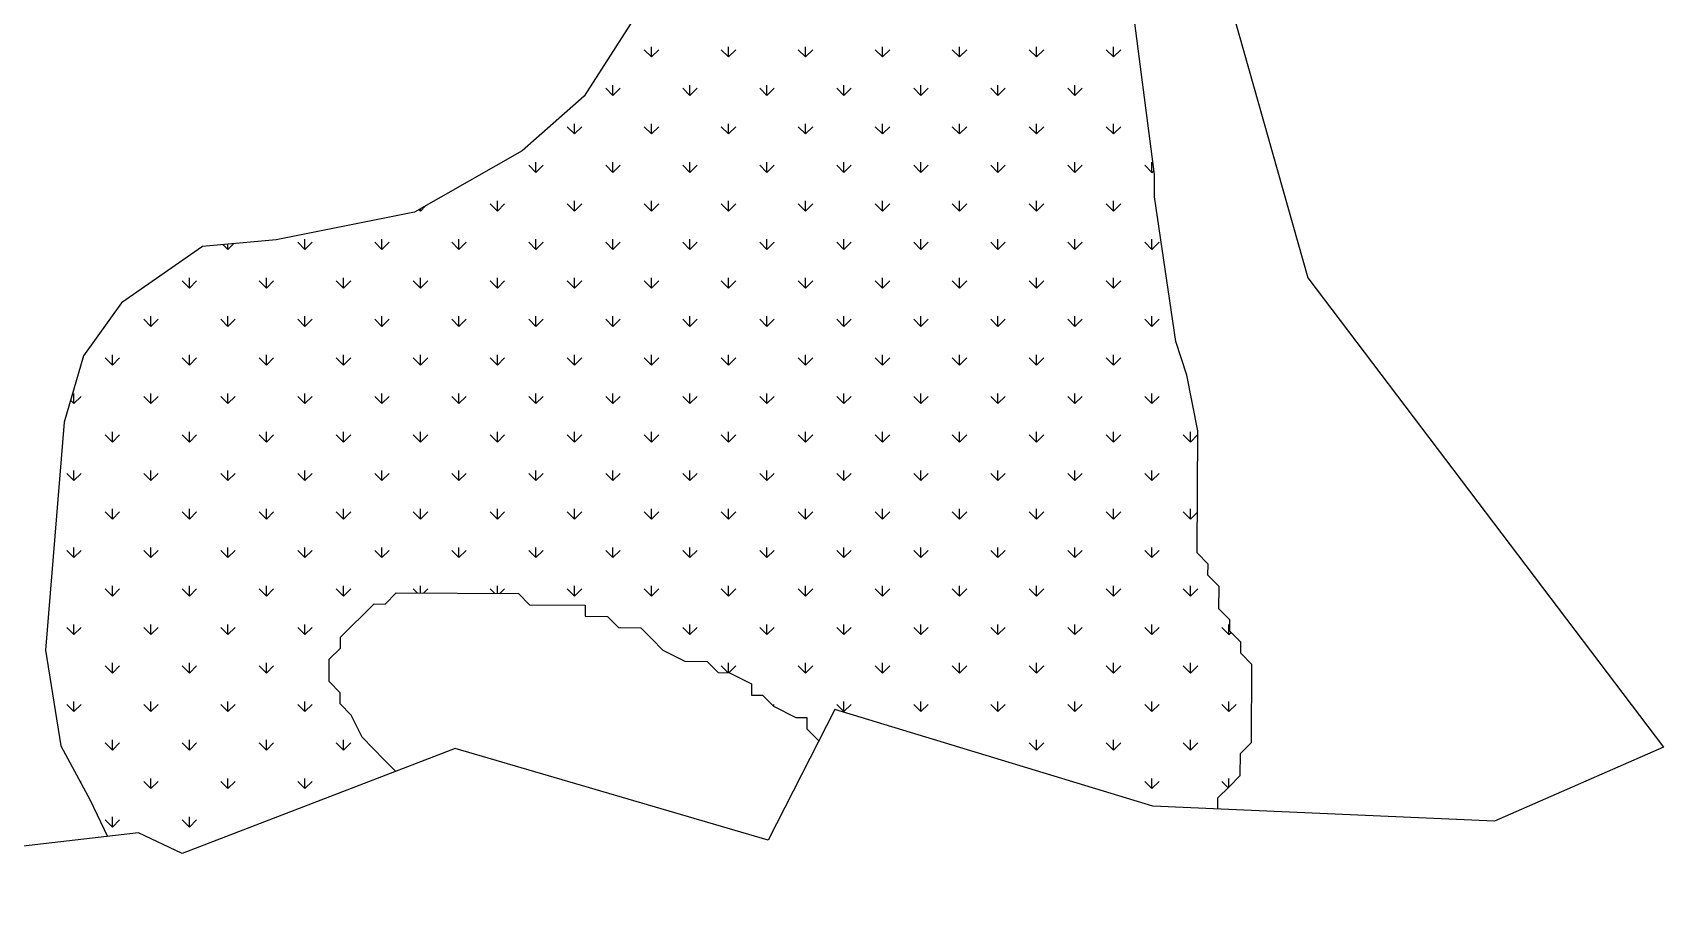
# Model space of a CAD drawing. Header units: metres. Extents: x 321121 to 325188, y 1822391 to 1826704.
# Drawn here: x 324589 to 325188, y 1822613 to 1822930 of the extents above; entities that cross this region are included whole.
import ezdxf

# ---------------------------------------------------------------- set-up
doc = ezdxf.new("R2010")
doc.units = ezdxf.units.M
doc.layers.add('MANGROOVES', color=112, linetype='Continuous')

msp = doc.modelspace()

# ---------------------------------------------------------------- linework, layer by layer
at = {"color": 3}
for p, q in [((324986.8, 1823090.4), (325057.61, 1822840.2)), ((325057.61, 1822840.2), (325188.25, 1822667.77)), ((324883.93, 1822681.67), (324859.46, 1822633.65)), ((325000.76, 1822646.15), (324883.93, 1822681.67)), ((324744.48, 1822667.26), (324644.16, 1822628.71)), ((324859.46, 1822633.65), (324744.48, 1822667.26)), ((325188.25, 1822667.77), (325126.25, 1822640.59)), ((325126.25, 1822640.59), (325000.76, 1822646.15)), ((324628.2, 1822636.35), (324421.91, 1822612.64)), ((324644.16, 1822628.71), (324628.2, 1822636.35))]:
    msp.add_line(p, q, dxfattribs=at)
at = {"layer": 'MANGROOVES'}
for p, q in [((325001.4, 1822878.07), (324989.65, 1822967.99)), ((324820.23, 1822951.24), (324791.9, 1822906.9)), ((324791.9, 1822906.9), (324769.11, 1822886.79)), ((324769.11, 1822886.79), (324729.57, 1822864.26)), ((325001.35, 1822869.9), (325001.4, 1822878.07)), ((325009.22, 1822816.76), (325001.35, 1822869.9)), ((324729.57, 1822864.26), (324678.77, 1822854.11)), ((324678.77, 1822854.11), (324651.71, 1822851.63)), ((324651.71, 1822851.63), (324621.97, 1822830.93)), ((324621.97, 1822830.93), (324607.95, 1822811.52)), ((325013.23, 1822804.48), (325009.22, 1822816.76)), ((324607.95, 1822811.52), (324600.86, 1822787.18)), ((325017.2, 1822784.04), (325013.23, 1822804.48)), ((324600.86, 1822787.18), (324593.94, 1822703.37)), ((325016.95, 1822739.12), (325017.2, 1822784.04)), ((325021.01, 1822735.01), (325016.95, 1822739.12)), ((325020.98, 1822730.93), (325021.01, 1822735.01)), ((325025.04, 1822726.82), (325020.98, 1822730.93)), ((324718.74, 1822720.38), (324722.85, 1822724.44)), ((324718.74, 1822720.38), (324722.85, 1822724.44)), ((324722.85, 1822724.44), (324767.77, 1822724.19)), ((324722.85, 1822724.44), (324767.77, 1822724.19)), ((324767.77, 1822724.19), (324771.83, 1822720.08)), ((324767.77, 1822724.19), (324771.83, 1822720.08)), ((325025, 1822718.65), (325025.04, 1822726.82)), ((324706.45, 1822712.28), (324710.55, 1822716.34)), ((324706.45, 1822712.28), (324710.55, 1822716.34)), ((324710.55, 1822716.34), (324714.66, 1822720.4)), ((324710.55, 1822716.34), (324714.66, 1822720.4)), ((324714.66, 1822720.4), (324718.74, 1822720.38)), ((324714.66, 1822720.4), (324718.74, 1822720.38)), ((324771.83, 1822720.08), (324792.24, 1822719.96)), ((324771.83, 1822720.08), (324792.24, 1822719.96)), ((324792.24, 1822719.96), (324792.22, 1822715.88)), ((324792.24, 1822719.96), (324792.22, 1822715.88)), ((325029.06, 1822714.54), (325025, 1822718.65)), ((324702.34, 1822708.22), (324706.45, 1822712.28)), ((324702.34, 1822708.22), (324706.45, 1822712.28)), ((324792.22, 1822715.88), (324800.39, 1822715.83)), ((324792.22, 1822715.88), (324800.39, 1822715.83)), ((324800.39, 1822715.83), (324804.45, 1822711.73)), ((324800.39, 1822715.83), (324804.45, 1822711.73)), ((324804.45, 1822711.73), (324812.61, 1822711.68)), ((324804.45, 1822711.73), (324812.61, 1822711.68)), ((324812.61, 1822711.68), (324816.67, 1822707.57)), ((324812.61, 1822711.68), (324816.67, 1822707.57)), ((325029.04, 1822710.46), (325029.06, 1822714.54)), ((325033.1, 1822706.35), (325029.04, 1822710.46)), ((324698.21, 1822700.07), (324702.32, 1822704.13)), ((324698.21, 1822700.07), (324702.32, 1822704.13)), ((324702.32, 1822704.13), (324702.34, 1822708.22)), ((324702.32, 1822704.13), (324702.34, 1822708.22)), ((324816.67, 1822707.57), (324820.73, 1822703.47)), ((324816.67, 1822707.57), (324820.73, 1822703.47)), ((325033.07, 1822702.27), (325033.1, 1822706.35)), ((324593.94, 1822703.37), (324599.67, 1822668.27)), ((324698.16, 1822691.9), (324698.21, 1822700.07)), ((324698.16, 1822691.9), (324698.21, 1822700.07)), ((324820.73, 1822703.47), (324828.88, 1822699.34)), ((324820.73, 1822703.47), (324828.88, 1822699.34)), ((324828.88, 1822699.34), (324837.05, 1822699.29)), ((324828.88, 1822699.34), (324837.05, 1822699.29)), ((324837.05, 1822699.29), (324841.11, 1822695.18)), ((324837.05, 1822699.29), (324841.11, 1822695.18)), ((325037.13, 1822698.16), (325033.07, 1822702.27)), ((325036.97, 1822669.57), (325037.13, 1822698.16)), ((324841.11, 1822695.18), (324845.19, 1822695.16)), ((324841.11, 1822695.18), (324845.19, 1822695.16)), ((324845.19, 1822695.16), (324853.33, 1822691.03)), ((324845.19, 1822695.16), (324853.33, 1822691.03)), ((324702.22, 1822687.8), (324698.16, 1822691.9)), ((324702.22, 1822687.8), (324698.16, 1822691.9)), ((324702.2, 1822683.71), (324702.22, 1822687.8)), ((324702.2, 1822683.71), (324702.22, 1822687.8)), ((324853.33, 1822691.03), (324853.31, 1822686.95)), ((324853.33, 1822691.03), (324853.31, 1822686.95)), ((324853.31, 1822686.95), (324857.39, 1822686.92)), ((324853.31, 1822686.95), (324857.39, 1822686.92)), ((324857.39, 1822686.92), (324861.45, 1822682.81)), ((324857.39, 1822686.92), (324861.45, 1822682.81)), ((324706.26, 1822679.61), (324702.2, 1822683.71)), ((324706.26, 1822679.61), (324702.2, 1822683.71)), ((324861.45, 1822682.81), (324869.6, 1822678.68)), ((324861.45, 1822682.81), (324869.6, 1822678.68)), ((324710.3, 1822671.42), (324706.26, 1822679.61)), ((324710.3, 1822671.42), (324706.26, 1822679.61)), ((324869.6, 1822678.68), (324873.68, 1822678.66)), ((324869.6, 1822678.68), (324873.68, 1822678.66)), ((324873.68, 1822678.66), (324873.66, 1822674.58)), ((324873.68, 1822678.66), (324873.66, 1822674.58)), ((324873.66, 1822674.58), (324877.72, 1822670.47)), ((324873.66, 1822674.58), (324877.72, 1822670.47)), ((324599.67, 1822668.27), (324610.38, 1822648.35)), ((324718.42, 1822663.2), (324710.3, 1822671.42)), ((324718.42, 1822663.2), (324710.3, 1822671.42)), ((324877.72, 1822670.47), (324878.05, 1822670.13)), ((324877.72, 1822670.47), (324878.05, 1822670.13)), ((325032.87, 1822665.51), (325036.97, 1822669.57)), ((324722.48, 1822659.09), (324718.42, 1822663.2)), ((324722.48, 1822659.09), (324718.42, 1822663.2)), ((325032.82, 1822657.34), (325032.87, 1822665.51)), ((324722.69, 1822658.88), (324722.48, 1822659.09)), ((324722.69, 1822658.88), (324722.48, 1822659.09)), ((325028.71, 1822653.28), (325032.82, 1822657.34)), ((325024.61, 1822649.22), (325028.71, 1822653.28)), ((324610.38, 1822648.35), (324616.73, 1822635.03)), ((325024.58, 1822645.14), (325024.61, 1822649.22))]:
    msp.add_line(p, q, dxfattribs=at)
at = {"layer": 'MANGROOVES', "linetype": 'Continuous'}
for p, q in [((324816.57, 1822921.28), (324813.92, 1822923.93)), ((324816.57, 1822921.28), (324816.57, 1822925.03)), ((324816.57, 1822921.28), (324819.22, 1822923.93)), ((324844.86, 1822921.28), (324842.2, 1822923.93)), ((324844.86, 1822921.28), (324844.86, 1822925.03)), ((324844.86, 1822921.28), (324847.51, 1822923.93)), ((324873.14, 1822921.28), (324870.49, 1822923.93)), ((324873.14, 1822921.28), (324873.14, 1822925.03)), ((324873.14, 1822921.28), (324875.79, 1822923.93)), ((324901.42, 1822921.28), (324898.77, 1822923.93)), ((324901.42, 1822921.28), (324901.42, 1822925.03)), ((324901.42, 1822921.28), (324904.08, 1822923.93)), ((324929.71, 1822921.28), (324927.06, 1822923.93)), ((324929.71, 1822921.28), (324929.71, 1822925.03)), ((324929.71, 1822921.28), (324932.36, 1822923.93)), ((324957.99, 1822921.28), (324955.34, 1822923.93)), ((324957.99, 1822921.28), (324957.99, 1822925.03)), ((324957.99, 1822921.28), (324960.64, 1822923.93)), ((324986.28, 1822921.28), (324983.62, 1822923.93)), ((324986.28, 1822921.28), (324986.28, 1822925.03)), ((324986.28, 1822921.28), (324988.93, 1822923.93)), ((324802.43, 1822907.14), (324799.78, 1822909.79)), ((324802.43, 1822907.14), (324802.43, 1822910.89)), ((324802.43, 1822907.14), (324805.08, 1822909.79)), ((324830.71, 1822907.14), (324828.06, 1822909.79)), ((324830.71, 1822907.14), (324830.71, 1822910.89)), ((324830.71, 1822907.14), (324833.36, 1822909.79)), ((324859, 1822907.14), (324856.35, 1822909.79)), ((324859, 1822907.14), (324859, 1822910.89)), ((324859, 1822907.14), (324861.65, 1822909.79)), ((324887.28, 1822907.14), (324884.63, 1822909.79)), ((324887.28, 1822907.14), (324887.28, 1822910.89)), ((324887.28, 1822907.14), (324889.93, 1822909.79)), ((324915.57, 1822907.14), (324912.91, 1822909.79)), ((324915.57, 1822907.14), (324915.57, 1822910.89)), ((324915.57, 1822907.14), (324918.22, 1822909.79)), ((324943.85, 1822907.14), (324941.2, 1822909.79)), ((324943.85, 1822907.14), (324943.85, 1822910.89)), ((324943.85, 1822907.14), (324946.5, 1822909.79)), ((324972.13, 1822907.14), (324969.48, 1822909.79)), ((324972.13, 1822907.14), (324972.13, 1822910.89)), ((324972.13, 1822907.14), (324974.79, 1822909.79)), ((324788.29, 1822893), (324788.29, 1822896.75)), ((324816.57, 1822893), (324816.57, 1822896.75)), ((324844.86, 1822893), (324844.86, 1822896.75)), ((324873.14, 1822893), (324873.14, 1822896.75)), ((324901.42, 1822893), (324901.42, 1822896.75)), ((324929.71, 1822893), (324929.71, 1822896.75)), ((324957.99, 1822893), (324957.99, 1822896.75)), ((324986.28, 1822893), (324986.28, 1822896.75)), ((324788.29, 1822893), (324785.64, 1822895.65)), ((324788.29, 1822893), (324790.94, 1822895.65)), ((324816.57, 1822893), (324813.92, 1822895.65)), ((324816.57, 1822893), (324819.22, 1822895.65)), ((324844.86, 1822893), (324842.2, 1822895.65)), ((324844.86, 1822893), (324847.51, 1822895.65)), ((324873.14, 1822893), (324870.49, 1822895.65)), ((324873.14, 1822893), (324875.79, 1822895.65)), ((324901.42, 1822893), (324898.77, 1822895.65)), ((324901.42, 1822893), (324904.08, 1822895.65)), ((324929.71, 1822893), (324927.06, 1822895.65)), ((324929.71, 1822893), (324932.36, 1822895.65)), ((324957.99, 1822893), (324955.34, 1822895.65)), ((324957.99, 1822893), (324960.64, 1822895.65)), ((324986.28, 1822893), (324983.62, 1822895.65)), ((324986.28, 1822893), (324988.93, 1822895.65)), ((324774.14, 1822878.86), (324771.49, 1822881.51)), ((324774.14, 1822878.86), (324774.14, 1822882.61)), ((324774.14, 1822878.86), (324776.8, 1822881.51)), ((324802.43, 1822878.86), (324799.78, 1822881.51)), ((324802.43, 1822878.86), (324802.43, 1822882.61)), ((324802.43, 1822878.86), (324805.08, 1822881.51)), ((324830.71, 1822878.86), (324828.06, 1822881.51)), ((324830.71, 1822878.86), (324830.71, 1822882.61)), ((324830.71, 1822878.86), (324833.36, 1822881.51)), ((324859, 1822878.86), (324856.35, 1822881.51)), ((324859, 1822878.86), (324859, 1822882.61)), ((324859, 1822878.86), (324861.65, 1822881.51)), ((324887.28, 1822878.86), (324884.63, 1822881.51)), ((324887.28, 1822878.86), (324887.28, 1822882.61)), ((324887.28, 1822878.86), (324889.93, 1822881.51)), ((324915.57, 1822878.86), (324912.91, 1822881.51)), ((324915.57, 1822878.86), (324915.57, 1822882.61)), ((324915.57, 1822878.86), (324918.22, 1822881.51)), ((324943.85, 1822878.86), (324941.2, 1822881.51)), ((324943.85, 1822878.86), (324943.85, 1822882.61)), ((324943.85, 1822878.86), (324946.5, 1822881.51)), ((324972.13, 1822878.86), (324969.48, 1822881.51)), ((324972.13, 1822878.86), (324972.13, 1822882.61)), ((324972.13, 1822878.86), (324974.79, 1822881.51)), ((325000.42, 1822878.86), (324997.77, 1822881.51)), ((325000.42, 1822878.86), (325000.42, 1822882.61)), ((325000.42, 1822878.86), (325001.19, 1822879.63)), ((324731.72, 1822864.71), (324733.5, 1822866.5)), ((324760, 1822864.71), (324757.35, 1822867.37)), ((324760, 1822864.71), (324760, 1822868.46)), ((324760, 1822864.71), (324762.65, 1822867.37)), ((324788.29, 1822864.71), (324785.64, 1822867.37)), ((324788.29, 1822864.71), (324788.29, 1822868.46)), ((324788.29, 1822864.71), (324790.94, 1822867.37)), ((324816.57, 1822864.71), (324813.92, 1822867.37)), ((324816.57, 1822864.71), (324816.57, 1822868.46)), ((324816.57, 1822864.71), (324819.22, 1822867.37)), ((324844.86, 1822864.71), (324842.2, 1822867.37)), ((324844.86, 1822864.71), (324844.86, 1822868.46)), ((324844.86, 1822864.71), (324847.51, 1822867.37)), ((324873.14, 1822864.71), (324870.49, 1822867.37)), ((324873.14, 1822864.71), (324873.14, 1822868.46)), ((324873.14, 1822864.71), (324875.79, 1822867.37)), ((324901.42, 1822864.71), (324898.77, 1822867.37)), ((324901.42, 1822864.71), (324901.42, 1822868.46)), ((324901.42, 1822864.71), (324904.08, 1822867.37)), ((324929.71, 1822864.71), (324927.06, 1822867.37)), ((324929.71, 1822864.71), (324929.71, 1822868.46)), ((324929.71, 1822864.71), (324932.36, 1822867.37)), ((324957.99, 1822864.71), (324955.34, 1822867.37)), ((324957.99, 1822864.71), (324957.99, 1822868.46)), ((324957.99, 1822864.71), (324960.64, 1822867.37)), ((324986.28, 1822864.71), (324983.62, 1822867.37)), ((324986.28, 1822864.71), (324986.28, 1822868.46)), ((324986.28, 1822864.71), (324988.93, 1822867.37)), ((324731.72, 1822864.71), (324731.23, 1822865.2)), ((324731.72, 1822864.71), (324731.72, 1822865.48)), ((324689.29, 1822850.57), (324689.29, 1822854.32)), ((324717.58, 1822850.57), (324717.58, 1822854.32)), ((324745.86, 1822850.57), (324745.86, 1822854.32)), ((324774.14, 1822850.57), (324774.14, 1822854.32)), ((324802.43, 1822850.57), (324802.43, 1822854.32)), ((324830.71, 1822850.57), (324830.71, 1822854.32)), ((324859, 1822850.57), (324859, 1822854.32)), ((324887.28, 1822850.57), (324887.28, 1822854.32)), ((324915.57, 1822850.57), (324915.57, 1822854.32)), ((324943.85, 1822850.57), (324943.85, 1822854.32)), ((324972.13, 1822850.57), (324972.13, 1822854.32)), ((325000.42, 1822850.57), (325000.42, 1822854.32)), ((324661.01, 1822850.57), (324659.26, 1822852.32)), ((324661.01, 1822850.57), (324663.11, 1822852.67)), ((324661.01, 1822850.57), (324661.01, 1822852.48)), ((324689.29, 1822850.57), (324686.64, 1822853.22)), ((324689.29, 1822850.57), (324691.94, 1822853.22)), ((324717.58, 1822850.57), (324714.92, 1822853.22)), ((324717.58, 1822850.57), (324720.23, 1822853.22)), ((324745.86, 1822850.57), (324743.21, 1822853.22)), ((324745.86, 1822850.57), (324748.51, 1822853.22)), ((324774.14, 1822850.57), (324771.49, 1822853.22)), ((324774.14, 1822850.57), (324776.8, 1822853.22)), ((324802.43, 1822850.57), (324799.78, 1822853.22)), ((324802.43, 1822850.57), (324805.08, 1822853.22)), ((324830.71, 1822850.57), (324828.06, 1822853.22)), ((324830.71, 1822850.57), (324833.36, 1822853.22)), ((324859, 1822850.57), (324856.35, 1822853.22)), ((324859, 1822850.57), (324861.65, 1822853.22)), ((324887.28, 1822850.57), (324884.63, 1822853.22)), ((324887.28, 1822850.57), (324889.93, 1822853.22)), ((324915.57, 1822850.57), (324912.91, 1822853.22)), ((324915.57, 1822850.57), (324918.22, 1822853.22)), ((324943.85, 1822850.57), (324941.2, 1822853.22)), ((324943.85, 1822850.57), (324946.5, 1822853.22)), ((324972.13, 1822850.57), (324969.48, 1822853.22)), ((324972.13, 1822850.57), (324974.79, 1822853.22)), ((325000.42, 1822850.57), (324997.77, 1822853.22)), ((325000.42, 1822850.57), (325003.07, 1822853.22)), ((324646.87, 1822836.43), (324644.21, 1822839.08)), ((324646.87, 1822836.43), (324646.87, 1822840.18)), ((324646.87, 1822836.43), (324649.52, 1822839.08)), ((324675.15, 1822836.43), (324672.5, 1822839.08)), ((324675.15, 1822836.43), (324675.15, 1822840.18)), ((324675.15, 1822836.43), (324677.8, 1822839.08)), ((324703.43, 1822836.43), (324700.78, 1822839.08)), ((324703.43, 1822836.43), (324703.43, 1822840.18)), ((324703.43, 1822836.43), (324706.09, 1822839.08)), ((324731.72, 1822836.43), (324729.07, 1822839.08)), ((324731.72, 1822836.43), (324731.72, 1822840.18)), ((324731.72, 1822836.43), (324734.37, 1822839.08)), ((324760, 1822836.43), (324757.35, 1822839.08)), ((324760, 1822836.43), (324760, 1822840.18)), ((324760, 1822836.43), (324762.65, 1822839.08)), ((324788.29, 1822836.43), (324785.64, 1822839.08)), ((324788.29, 1822836.43), (324788.29, 1822840.18)), ((324788.29, 1822836.43), (324790.94, 1822839.08)), ((324816.57, 1822836.43), (324813.92, 1822839.08)), ((324816.57, 1822836.43), (324816.57, 1822840.18)), ((324816.57, 1822836.43), (324819.22, 1822839.08)), ((324844.86, 1822836.43), (324842.2, 1822839.08)), ((324844.86, 1822836.43), (324844.86, 1822840.18)), ((324844.86, 1822836.43), (324847.51, 1822839.08)), ((324873.14, 1822836.43), (324870.49, 1822839.08)), ((324873.14, 1822836.43), (324873.14, 1822840.18)), ((324873.14, 1822836.43), (324875.79, 1822839.08)), ((324901.42, 1822836.43), (324898.77, 1822839.08)), ((324901.42, 1822836.43), (324901.42, 1822840.18)), ((324901.42, 1822836.43), (324904.08, 1822839.08)), ((324929.71, 1822836.43), (324927.06, 1822839.08)), ((324929.71, 1822836.43), (324929.71, 1822840.18)), ((324929.71, 1822836.43), (324932.36, 1822839.08)), ((324957.99, 1822836.43), (324955.34, 1822839.08)), ((324957.99, 1822836.43), (324957.99, 1822840.18)), ((324957.99, 1822836.43), (324960.64, 1822839.08)), ((324986.28, 1822836.43), (324983.62, 1822839.08)), ((324986.28, 1822836.43), (324986.28, 1822840.18)), ((324986.28, 1822836.43), (324988.93, 1822839.08)), ((324632.72, 1822822.29), (324630.07, 1822824.94)), ((324632.72, 1822822.29), (324632.72, 1822826.04)), ((324632.72, 1822822.29), (324635.37, 1822824.94)), ((324661.01, 1822822.29), (324658.36, 1822824.94)), ((324661.01, 1822822.29), (324661.01, 1822826.04)), ((324661.01, 1822822.29), (324663.66, 1822824.94)), ((324689.29, 1822822.29), (324686.64, 1822824.94)), ((324689.29, 1822822.29), (324689.29, 1822826.04)), ((324689.29, 1822822.29), (324691.94, 1822824.94)), ((324717.58, 1822822.29), (324714.92, 1822824.94)), ((324717.58, 1822822.29), (324717.58, 1822826.04)), ((324717.58, 1822822.29), (324720.23, 1822824.94)), ((324745.86, 1822822.29), (324743.21, 1822824.94)), ((324745.86, 1822822.29), (324745.86, 1822826.04)), ((324745.86, 1822822.29), (324748.51, 1822824.94)), ((324774.14, 1822822.29), (324771.49, 1822824.94)), ((324774.14, 1822822.29), (324774.14, 1822826.04)), ((324774.14, 1822822.29), (324776.8, 1822824.94)), ((324802.43, 1822822.29), (324799.78, 1822824.94)), ((324802.43, 1822822.29), (324802.43, 1822826.04)), ((324802.43, 1822822.29), (324805.08, 1822824.94)), ((324830.71, 1822822.29), (324828.06, 1822824.94)), ((324830.71, 1822822.29), (324830.71, 1822826.04)), ((324830.71, 1822822.29), (324833.36, 1822824.94)), ((324859, 1822822.29), (324856.35, 1822824.94)), ((324859, 1822822.29), (324859, 1822826.04)), ((324859, 1822822.29), (324861.65, 1822824.94)), ((324887.28, 1822822.29), (324884.63, 1822824.94)), ((324887.28, 1822822.29), (324887.28, 1822826.04)), ((324887.28, 1822822.29), (324889.93, 1822824.94)), ((324915.57, 1822822.29), (324912.91, 1822824.94)), ((324915.57, 1822822.29), (324915.57, 1822826.04)), ((324915.57, 1822822.29), (324918.22, 1822824.94)), ((324943.85, 1822822.29), (324941.2, 1822824.94)), ((324943.85, 1822822.29), (324943.85, 1822826.04)), ((324943.85, 1822822.29), (324946.5, 1822824.94)), ((324972.13, 1822822.29), (324969.48, 1822824.94)), ((324972.13, 1822822.29), (324972.13, 1822826.04)), ((324972.13, 1822822.29), (324974.79, 1822824.94)), ((325000.42, 1822822.29), (324997.77, 1822824.94)), ((325000.42, 1822822.29), (325000.42, 1822826.04)), ((325000.42, 1822822.29), (325003.07, 1822824.94)), ((324618.58, 1822808.15), (324618.58, 1822811.9)), ((324646.87, 1822808.15), (324646.87, 1822811.9)), ((324675.15, 1822808.15), (324675.15, 1822811.9)), ((324703.43, 1822808.15), (324703.43, 1822811.9)), ((324731.72, 1822808.15), (324731.72, 1822811.9)), ((324760, 1822808.15), (324760, 1822811.9)), ((324788.29, 1822808.15), (324788.29, 1822811.9)), ((324816.57, 1822808.15), (324816.57, 1822811.9)), ((324844.86, 1822808.15), (324844.86, 1822811.9)), ((324873.14, 1822808.15), (324873.14, 1822811.9)), ((324901.42, 1822808.15), (324901.42, 1822811.9)), ((324929.71, 1822808.15), (324929.71, 1822811.9)), ((324957.99, 1822808.15), (324957.99, 1822811.9)), ((324986.28, 1822808.15), (324986.28, 1822811.9)), ((324618.58, 1822808.14), (324615.93, 1822810.8)), ((324618.58, 1822808.14), (324621.23, 1822810.8)), ((324646.87, 1822808.14), (324644.21, 1822810.8)), ((324646.87, 1822808.14), (324649.52, 1822810.8)), ((324675.15, 1822808.14), (324672.5, 1822810.8)), ((324675.15, 1822808.14), (324677.8, 1822810.8)), ((324703.43, 1822808.14), (324700.78, 1822810.8)), ((324703.43, 1822808.14), (324706.09, 1822810.8)), ((324731.72, 1822808.14), (324729.07, 1822810.8)), ((324731.72, 1822808.14), (324734.37, 1822810.8)), ((324760, 1822808.14), (324757.35, 1822810.8)), ((324760, 1822808.14), (324762.65, 1822810.8)), ((324788.29, 1822808.14), (324785.64, 1822810.8)), ((324788.29, 1822808.14), (324790.94, 1822810.8)), ((324816.57, 1822808.14), (324813.92, 1822810.8)), ((324816.57, 1822808.14), (324819.22, 1822810.8)), ((324844.86, 1822808.14), (324842.2, 1822810.8)), ((324844.86, 1822808.14), (324847.51, 1822810.8)), ((324873.14, 1822808.14), (324870.49, 1822810.8)), ((324873.14, 1822808.14), (324875.79, 1822810.8)), ((324901.42, 1822808.14), (324898.77, 1822810.8)), ((324901.42, 1822808.14), (324904.08, 1822810.8)), ((324929.71, 1822808.14), (324927.06, 1822810.8)), ((324929.71, 1822808.14), (324932.36, 1822810.8)), ((324957.99, 1822808.14), (324955.34, 1822810.8)), ((324957.99, 1822808.14), (324960.64, 1822810.8)), ((324986.28, 1822808.14), (324983.62, 1822810.8)), ((324986.28, 1822808.14), (324988.93, 1822810.8)), ((324604.44, 1822794), (324603.2, 1822795.24)), ((324604.44, 1822794), (324604.44, 1822797.75)), ((324604.44, 1822794), (324607.09, 1822796.65)), ((324632.72, 1822794), (324630.07, 1822796.65)), ((324632.72, 1822794), (324632.72, 1822797.75)), ((324632.72, 1822794), (324635.37, 1822796.65)), ((324661.01, 1822794), (324658.36, 1822796.65)), ((324661.01, 1822794), (324661.01, 1822797.75)), ((324661.01, 1822794), (324663.66, 1822796.65)), ((324689.29, 1822794), (324686.64, 1822796.65)), ((324689.29, 1822794), (324689.29, 1822797.75)), ((324689.29, 1822794), (324691.94, 1822796.65)), ((324717.58, 1822794), (324714.92, 1822796.65)), ((324717.58, 1822794), (324717.58, 1822797.75)), ((324717.58, 1822794), (324720.23, 1822796.65)), ((324745.86, 1822794), (324743.21, 1822796.65)), ((324745.86, 1822794), (324745.86, 1822797.75)), ((324745.86, 1822794), (324748.51, 1822796.65)), ((324774.14, 1822794), (324771.49, 1822796.65)), ((324774.14, 1822794), (324774.14, 1822797.75)), ((324774.14, 1822794), (324776.8, 1822796.65)), ((324802.43, 1822794), (324799.78, 1822796.65)), ((324802.43, 1822794), (324802.43, 1822797.75)), ((324802.43, 1822794), (324805.08, 1822796.65)), ((324830.71, 1822794), (324828.06, 1822796.65)), ((324830.71, 1822794), (324830.71, 1822797.75)), ((324830.71, 1822794), (324833.36, 1822796.65)), ((324859, 1822794), (324856.35, 1822796.65)), ((324859, 1822794), (324859, 1822797.75)), ((324859, 1822794), (324861.65, 1822796.65)), ((324887.28, 1822794), (324884.63, 1822796.65)), ((324887.28, 1822794), (324887.28, 1822797.75)), ((324887.28, 1822794), (324889.93, 1822796.65)), ((324915.57, 1822794), (324912.91, 1822796.65)), ((324915.57, 1822794), (324915.57, 1822797.75)), ((324915.57, 1822794), (324918.22, 1822796.65)), ((324943.85, 1822794), (324941.2, 1822796.65)), ((324943.85, 1822794), (324943.85, 1822797.75)), ((324943.85, 1822794), (324946.5, 1822796.65)), ((324972.13, 1822794), (324969.48, 1822796.65)), ((324972.13, 1822794), (324972.13, 1822797.75)), ((324972.13, 1822794), (324974.79, 1822796.65)), ((325000.42, 1822794), (324997.77, 1822796.65)), ((325000.42, 1822794), (325000.42, 1822797.75)), ((325000.42, 1822794), (325003.07, 1822796.65)), ((324618.58, 1822779.86), (324615.93, 1822782.51)), ((324618.58, 1822779.86), (324618.58, 1822783.61)), ((324618.58, 1822779.86), (324621.23, 1822782.51)), ((324646.87, 1822779.86), (324644.21, 1822782.51)), ((324646.87, 1822779.86), (324646.87, 1822783.61)), ((324646.87, 1822779.86), (324649.52, 1822782.51)), ((324675.15, 1822779.86), (324672.5, 1822782.51)), ((324675.15, 1822779.86), (324675.15, 1822783.61)), ((324675.15, 1822779.86), (324677.8, 1822782.51)), ((324703.43, 1822779.86), (324700.78, 1822782.51)), ((324703.43, 1822779.86), (324703.43, 1822783.61)), ((324703.43, 1822779.86), (324706.09, 1822782.51)), ((324731.72, 1822779.86), (324729.07, 1822782.51)), ((324731.72, 1822779.86), (324731.72, 1822783.61)), ((324731.72, 1822779.86), (324734.37, 1822782.51)), ((324760, 1822779.86), (324757.35, 1822782.51)), ((324760, 1822779.86), (324760, 1822783.61)), ((324760, 1822779.86), (324762.65, 1822782.51)), ((324788.29, 1822779.86), (324785.64, 1822782.51)), ((324788.29, 1822779.86), (324788.29, 1822783.61)), ((324788.29, 1822779.86), (324790.94, 1822782.51)), ((324816.57, 1822779.86), (324813.92, 1822782.51)), ((324816.57, 1822779.86), (324816.57, 1822783.61)), ((324816.57, 1822779.86), (324819.22, 1822782.51)), ((324844.86, 1822779.86), (324842.2, 1822782.51)), ((324844.86, 1822779.86), (324844.86, 1822783.61)), ((324844.86, 1822779.86), (324847.51, 1822782.51)), ((324873.14, 1822779.86), (324870.49, 1822782.51)), ((324873.14, 1822779.86), (324873.14, 1822783.61)), ((324873.14, 1822779.86), (324875.79, 1822782.51)), ((324901.42, 1822779.86), (324898.77, 1822782.51)), ((324901.42, 1822779.86), (324901.42, 1822783.61)), ((324901.42, 1822779.86), (324904.08, 1822782.51)), ((324929.71, 1822779.86), (324927.06, 1822782.51)), ((324929.71, 1822779.86), (324929.71, 1822783.61)), ((324929.71, 1822779.86), (324932.36, 1822782.51)), ((324957.99, 1822779.86), (324955.34, 1822782.51)), ((324957.99, 1822779.86), (324957.99, 1822783.61)), ((324957.99, 1822779.86), (324960.64, 1822782.51)), ((324986.28, 1822779.86), (324983.62, 1822782.51)), ((324986.28, 1822779.86), (324986.28, 1822783.61)), ((324986.28, 1822779.86), (324988.93, 1822782.51)), ((325014.56, 1822779.86), (325011.91, 1822782.51)), ((325014.56, 1822779.86), (325014.56, 1822783.61)), ((325014.56, 1822779.86), (325017.19, 1822782.49)), ((324604.44, 1822765.72), (324601.79, 1822768.37)), ((324604.44, 1822765.72), (324604.44, 1822769.47)), ((324604.44, 1822765.72), (324607.09, 1822768.37)), ((324632.72, 1822765.72), (324630.07, 1822768.37)), ((324632.72, 1822765.72), (324632.72, 1822769.47)), ((324632.72, 1822765.72), (324635.37, 1822768.37)), ((324661.01, 1822765.72), (324658.36, 1822768.37)), ((324661.01, 1822765.72), (324661.01, 1822769.47)), ((324661.01, 1822765.72), (324663.66, 1822768.37)), ((324689.29, 1822765.72), (324686.64, 1822768.37)), ((324689.29, 1822765.72), (324689.29, 1822769.47)), ((324689.29, 1822765.72), (324691.94, 1822768.37)), ((324717.58, 1822765.72), (324714.92, 1822768.37)), ((324717.58, 1822765.72), (324717.58, 1822769.47)), ((324717.58, 1822765.72), (324720.23, 1822768.37)), ((324745.86, 1822765.72), (324743.21, 1822768.37)), ((324745.86, 1822765.72), (324745.86, 1822769.47)), ((324745.86, 1822765.72), (324748.51, 1822768.37)), ((324774.14, 1822765.72), (324771.49, 1822768.37)), ((324774.14, 1822765.72), (324774.14, 1822769.47)), ((324774.14, 1822765.72), (324776.8, 1822768.37)), ((324802.43, 1822765.72), (324799.78, 1822768.37)), ((324802.43, 1822765.72), (324802.43, 1822769.47)), ((324802.43, 1822765.72), (324805.08, 1822768.37)), ((324830.71, 1822765.72), (324828.06, 1822768.37)), ((324830.71, 1822765.72), (324830.71, 1822769.47)), ((324830.71, 1822765.72), (324833.36, 1822768.37)), ((324859, 1822765.72), (324856.35, 1822768.37)), ((324859, 1822765.72), (324859, 1822769.47)), ((324859, 1822765.72), (324861.65, 1822768.37)), ((324887.28, 1822765.72), (324884.63, 1822768.37)), ((324887.28, 1822765.72), (324887.28, 1822769.47)), ((324887.28, 1822765.72), (324889.93, 1822768.37)), ((324915.57, 1822765.72), (324912.91, 1822768.37)), ((324915.57, 1822765.72), (324915.57, 1822769.47)), ((324915.57, 1822765.72), (324918.22, 1822768.37)), ((324943.85, 1822765.72), (324941.2, 1822768.37)), ((324943.85, 1822765.72), (324943.85, 1822769.47)), ((324943.85, 1822765.72), (324946.5, 1822768.37)), ((324972.13, 1822765.72), (324969.48, 1822768.37)), ((324972.13, 1822765.72), (324972.13, 1822769.47)), ((324972.13, 1822765.72), (324974.79, 1822768.37)), ((325000.42, 1822765.72), (324997.77, 1822768.37)), ((325000.42, 1822765.72), (325000.42, 1822769.47)), ((325000.42, 1822765.72), (325003.07, 1822768.37)), ((324618.58, 1822751.58), (324615.93, 1822754.23)), ((324618.58, 1822751.58), (324618.58, 1822755.33)), ((324618.58, 1822751.58), (324621.23, 1822754.23)), ((324646.87, 1822751.58), (324644.21, 1822754.23)), ((324646.87, 1822751.58), (324646.87, 1822755.33)), ((324646.87, 1822751.58), (324649.52, 1822754.23)), ((324675.15, 1822751.58), (324672.5, 1822754.23)), ((324675.15, 1822751.58), (324675.15, 1822755.33)), ((324675.15, 1822751.58), (324677.8, 1822754.23)), ((324703.43, 1822751.58), (324700.78, 1822754.23)), ((324703.43, 1822751.58), (324703.43, 1822755.33)), ((324703.43, 1822751.58), (324706.09, 1822754.23)), ((324731.72, 1822751.58), (324729.07, 1822754.23)), ((324731.72, 1822751.58), (324731.72, 1822755.33)), ((324731.72, 1822751.58), (324734.37, 1822754.23)), ((324760, 1822751.58), (324757.35, 1822754.23)), ((324760, 1822751.58), (324760, 1822755.33)), ((324760, 1822751.58), (324762.65, 1822754.23)), ((324788.29, 1822751.58), (324785.64, 1822754.23)), ((324788.29, 1822751.58), (324788.29, 1822755.33)), ((324788.29, 1822751.58), (324790.94, 1822754.23)), ((324816.57, 1822751.58), (324813.92, 1822754.23)), ((324816.57, 1822751.58), (324816.57, 1822755.33)), ((324816.57, 1822751.58), (324819.22, 1822754.23)), ((324844.86, 1822751.58), (324842.2, 1822754.23)), ((324844.86, 1822751.58), (324844.86, 1822755.33)), ((324844.86, 1822751.58), (324847.51, 1822754.23)), ((324873.14, 1822751.58), (324870.49, 1822754.23)), ((324873.14, 1822751.58), (324873.14, 1822755.33)), ((324873.14, 1822751.58), (324875.79, 1822754.23)), ((324901.42, 1822751.58), (324898.77, 1822754.23)), ((324901.42, 1822751.58), (324901.42, 1822755.33)), ((324901.42, 1822751.58), (324904.08, 1822754.23)), ((324929.71, 1822751.58), (324927.06, 1822754.23)), ((324929.71, 1822751.58), (324929.71, 1822755.33)), ((324929.71, 1822751.58), (324932.36, 1822754.23)), ((324957.99, 1822751.58), (324955.34, 1822754.23)), ((324957.99, 1822751.58), (324957.99, 1822755.33)), ((324957.99, 1822751.58), (324960.64, 1822754.23)), ((324986.28, 1822751.58), (324983.62, 1822754.23)), ((324986.28, 1822751.58), (324986.28, 1822755.33)), ((324986.28, 1822751.58), (324988.93, 1822754.23)), ((325014.56, 1822751.58), (325011.91, 1822754.23)), ((325014.56, 1822751.58), (325014.56, 1822755.33)), ((325014.56, 1822751.58), (325017.03, 1822754.05)), ((324604.44, 1822737.43), (324601.79, 1822740.09)), ((324604.44, 1822737.44), (324604.44, 1822741.19)), ((324604.44, 1822737.43), (324607.09, 1822740.09)), ((324632.72, 1822737.43), (324630.07, 1822740.09)), ((324632.72, 1822737.44), (324632.72, 1822741.19)), ((324632.72, 1822737.43), (324635.37, 1822740.09)), ((324661.01, 1822737.43), (324658.36, 1822740.09)), ((324661.01, 1822737.44), (324661.01, 1822741.19)), ((324661.01, 1822737.43), (324663.66, 1822740.09)), ((324689.29, 1822737.43), (324686.64, 1822740.09)), ((324689.29, 1822737.44), (324689.29, 1822741.19)), ((324689.29, 1822737.43), (324691.94, 1822740.09)), ((324717.58, 1822737.43), (324714.92, 1822740.09)), ((324717.58, 1822737.44), (324717.58, 1822741.19)), ((324717.58, 1822737.43), (324720.23, 1822740.09)), ((324745.86, 1822737.43), (324743.21, 1822740.09)), ((324745.86, 1822737.44), (324745.86, 1822741.19)), ((324745.86, 1822737.43), (324748.51, 1822740.09)), ((324774.14, 1822737.43), (324771.49, 1822740.09)), ((324774.14, 1822737.44), (324774.14, 1822741.19)), ((324774.14, 1822737.43), (324776.8, 1822740.09)), ((324802.43, 1822737.43), (324799.78, 1822740.09)), ((324802.43, 1822737.44), (324802.43, 1822741.19)), ((324802.43, 1822737.43), (324805.08, 1822740.09)), ((324830.71, 1822737.43), (324828.06, 1822740.09)), ((324830.71, 1822737.44), (324830.71, 1822741.19)), ((324830.71, 1822737.43), (324833.36, 1822740.09)), ((324859, 1822737.43), (324856.35, 1822740.09)), ((324859, 1822737.44), (324859, 1822741.19)), ((324859, 1822737.43), (324861.65, 1822740.09)), ((324887.28, 1822737.43), (324884.63, 1822740.09)), ((324887.28, 1822737.44), (324887.28, 1822741.19)), ((324887.28, 1822737.43), (324889.93, 1822740.09)), ((324915.57, 1822737.43), (324912.91, 1822740.09)), ((324915.57, 1822737.44), (324915.57, 1822741.19)), ((324915.57, 1822737.43), (324918.22, 1822740.09)), ((324943.85, 1822737.43), (324941.2, 1822740.09)), ((324943.85, 1822737.44), (324943.85, 1822741.19)), ((324943.85, 1822737.43), (324946.5, 1822740.09)), ((324972.13, 1822737.43), (324969.48, 1822740.09)), ((324972.13, 1822737.44), (324972.13, 1822741.19)), ((324972.13, 1822737.43), (324974.79, 1822740.09)), ((325000.42, 1822737.43), (324997.77, 1822740.09)), ((325000.42, 1822737.44), (325000.42, 1822741.19)), ((325000.42, 1822737.43), (325003.07, 1822740.09)), ((324618.58, 1822723.29), (324615.93, 1822725.94)), ((324618.58, 1822723.29), (324618.58, 1822727.04)), ((324618.58, 1822723.29), (324621.23, 1822725.94)), ((324646.87, 1822723.29), (324644.21, 1822725.94)), ((324646.87, 1822723.29), (324646.87, 1822727.04)), ((324646.87, 1822723.29), (324649.52, 1822725.94)), ((324675.15, 1822723.29), (324672.5, 1822725.94)), ((324675.15, 1822723.29), (324675.15, 1822727.04)), ((324675.15, 1822723.29), (324677.8, 1822725.94)), ((324703.43, 1822723.29), (324700.78, 1822725.94)), ((324703.43, 1822723.29), (324703.43, 1822727.04)), ((324703.43, 1822723.29), (324706.09, 1822725.94)), ((324730.62, 1822724.39), (324729.07, 1822725.94)), ((324731.72, 1822724.39), (324731.72, 1822727.04)), ((324732.81, 1822724.38), (324734.37, 1822725.94)), ((324759.06, 1822724.23), (324757.35, 1822725.94)), ((324760, 1822724.23), (324760, 1822727.04)), ((324760.93, 1822724.22), (324762.65, 1822725.94)), ((324788.29, 1822723.29), (324785.64, 1822725.94)), ((324788.29, 1822723.29), (324788.29, 1822727.04)), ((324788.29, 1822723.29), (324790.94, 1822725.94)), ((324816.57, 1822723.29), (324813.92, 1822725.94)), ((324816.57, 1822723.29), (324816.57, 1822727.04)), ((324816.57, 1822723.29), (324819.22, 1822725.94)), ((324844.86, 1822723.29), (324842.2, 1822725.94)), ((324844.86, 1822723.29), (324844.86, 1822727.04)), ((324844.86, 1822723.29), (324847.51, 1822725.94)), ((324873.14, 1822723.29), (324870.49, 1822725.94)), ((324873.14, 1822723.29), (324873.14, 1822727.04)), ((324873.14, 1822723.29), (324875.79, 1822725.94)), ((324901.42, 1822723.29), (324898.77, 1822725.94)), ((324901.42, 1822723.29), (324901.42, 1822727.04)), ((324901.42, 1822723.29), (324904.08, 1822725.94)), ((324929.71, 1822723.29), (324927.06, 1822725.94)), ((324929.71, 1822723.29), (324929.71, 1822727.04)), ((324929.71, 1822723.29), (324932.36, 1822725.94)), ((324957.99, 1822723.29), (324955.34, 1822725.94)), ((324957.99, 1822723.29), (324957.99, 1822727.04)), ((324957.99, 1822723.29), (324960.64, 1822725.94)), ((324986.28, 1822723.29), (324983.62, 1822725.94)), ((324986.28, 1822723.29), (324986.28, 1822727.04)), ((324986.28, 1822723.29), (324988.93, 1822725.94)), ((325014.56, 1822723.29), (325011.91, 1822725.94)), ((325014.56, 1822723.29), (325014.56, 1822727.04)), ((325014.56, 1822723.29), (325017.21, 1822725.94)), ((324604.44, 1822709.15), (324601.79, 1822711.8)), ((324604.44, 1822709.15), (324604.44, 1822712.9)), ((324604.44, 1822709.15), (324607.09, 1822711.8)), ((324632.72, 1822709.15), (324630.07, 1822711.8)), ((324632.72, 1822709.15), (324632.72, 1822712.9)), ((324632.72, 1822709.15), (324635.37, 1822711.8)), ((324661.01, 1822709.15), (324658.36, 1822711.8)), ((324661.01, 1822709.15), (324661.01, 1822712.9)), ((324661.01, 1822709.15), (324663.66, 1822711.8)), ((324689.29, 1822709.15), (324686.64, 1822711.8)), ((324689.29, 1822709.15), (324689.29, 1822712.9)), ((324689.29, 1822709.15), (324691.94, 1822711.8)), ((324805, 1822711.72), (324805.08, 1822711.8)), ((324830.71, 1822709.15), (324828.06, 1822711.8)), ((324830.71, 1822709.15), (324830.71, 1822712.9)), ((324830.71, 1822709.15), (324833.36, 1822711.8)), ((324859, 1822709.15), (324856.35, 1822711.8)), ((324859, 1822709.15), (324859, 1822712.9)), ((324859, 1822709.15), (324861.65, 1822711.8)), ((324887.28, 1822709.15), (324884.63, 1822711.8)), ((324887.28, 1822709.15), (324887.28, 1822712.9)), ((324887.28, 1822709.15), (324889.93, 1822711.8)), ((324915.57, 1822709.15), (324912.91, 1822711.8)), ((324915.57, 1822709.15), (324915.57, 1822712.9)), ((324915.57, 1822709.15), (324918.22, 1822711.8)), ((324943.85, 1822709.15), (324941.2, 1822711.8)), ((324943.85, 1822709.15), (324943.85, 1822712.9)), ((324943.85, 1822709.15), (324946.5, 1822711.8)), ((324972.13, 1822709.15), (324969.48, 1822711.8)), ((324972.13, 1822709.15), (324972.13, 1822712.9)), ((324972.13, 1822709.15), (324974.79, 1822711.8)), ((325000.42, 1822709.15), (324997.77, 1822711.8)), ((325000.42, 1822709.15), (325000.42, 1822712.9)), ((325000.42, 1822709.15), (325003.07, 1822711.8)), ((325028.7, 1822709.15), (325026.05, 1822711.8)), ((325028.7, 1822709.15), (325028.7, 1822712.9)), ((325028.7, 1822709.15), (325029.52, 1822709.97)), ((324618.58, 1822695.01), (324618.58, 1822698.76)), ((324646.87, 1822695.01), (324646.87, 1822698.76)), ((324675.15, 1822695.01), (324675.15, 1822698.76)), ((324844.86, 1822695.16), (324844.86, 1822698.76)), ((324873.14, 1822695.01), (324873.14, 1822698.76)), ((324901.42, 1822695.01), (324901.42, 1822698.76)), ((324929.71, 1822695.01), (324929.71, 1822698.76)), ((324957.99, 1822695.01), (324957.99, 1822698.76)), ((324986.28, 1822695.01), (324986.28, 1822698.76)), ((325014.56, 1822695.01), (325014.56, 1822698.76)), ((324618.58, 1822695.01), (324615.93, 1822697.66)), ((324618.58, 1822695.01), (324621.23, 1822697.66)), ((324646.87, 1822695.01), (324644.21, 1822697.66)), ((324646.87, 1822695.01), (324649.52, 1822697.66)), ((324675.15, 1822695.01), (324672.5, 1822697.66)), ((324675.15, 1822695.01), (324677.8, 1822697.66)), ((324844.7, 1822695.16), (324842.2, 1822697.66)), ((324845.01, 1822695.16), (324847.51, 1822697.66)), ((324873.14, 1822695.01), (324870.49, 1822697.66)), ((324873.14, 1822695.01), (324875.79, 1822697.66)), ((324901.42, 1822695.01), (324898.77, 1822697.66)), ((324901.42, 1822695.01), (324904.08, 1822697.66)), ((324929.71, 1822695.01), (324927.06, 1822697.66)), ((324929.71, 1822695.01), (324932.36, 1822697.66)), ((324957.99, 1822695.01), (324955.34, 1822697.66)), ((324957.99, 1822695.01), (324960.64, 1822697.66)), ((324986.28, 1822695.01), (324983.62, 1822697.66)), ((324986.28, 1822695.01), (324988.93, 1822697.66)), ((325014.56, 1822695.01), (325011.91, 1822697.66)), ((325014.56, 1822695.01), (325017.21, 1822697.66)), ((324604.44, 1822680.87), (324601.79, 1822683.52)), ((324604.44, 1822680.87), (324604.44, 1822684.62)), ((324604.44, 1822680.87), (324607.09, 1822683.52)), ((324632.72, 1822680.87), (324630.07, 1822683.52)), ((324632.72, 1822680.87), (324632.72, 1822684.62)), ((324632.72, 1822680.87), (324635.37, 1822683.52)), ((324661.01, 1822680.87), (324658.36, 1822683.52)), ((324661.01, 1822680.87), (324661.01, 1822684.62)), ((324661.01, 1822680.87), (324663.66, 1822683.52)), ((324689.29, 1822680.87), (324686.64, 1822683.52)), ((324689.29, 1822680.87), (324689.29, 1822684.62)), ((324689.29, 1822680.87), (324691.94, 1822683.52)), ((324861.2, 1822683.07), (324861.65, 1822683.52)), ((324887.28, 1822680.87), (324884.63, 1822683.52)), ((324887.28, 1822680.87), (324887.28, 1822684.62)), ((324887.28, 1822680.87), (324889.93, 1822683.52)), ((324915.57, 1822680.87), (324912.91, 1822683.52)), ((324915.57, 1822680.87), (324915.57, 1822684.62)), ((324915.57, 1822680.87), (324918.22, 1822683.52)), ((324943.85, 1822680.87), (324941.2, 1822683.52)), ((324943.85, 1822680.87), (324943.85, 1822684.62)), ((324943.85, 1822680.87), (324946.5, 1822683.52)), ((324972.13, 1822680.87), (324969.48, 1822683.52)), ((324972.13, 1822680.87), (324972.13, 1822684.62)), ((324972.13, 1822680.87), (324974.79, 1822683.52)), ((325000.42, 1822680.87), (324997.77, 1822683.52)), ((325000.42, 1822680.87), (325000.42, 1822684.62)), ((325000.42, 1822680.87), (325003.07, 1822683.52)), ((325028.7, 1822680.87), (325026.05, 1822683.52)), ((325028.7, 1822680.87), (325028.7, 1822684.62)), ((325028.7, 1822680.87), (325031.35, 1822683.52)), ((324618.58, 1822666.72), (324615.93, 1822669.38)), ((324618.58, 1822666.72), (324618.58, 1822670.47)), ((324618.58, 1822666.72), (324621.23, 1822669.38)), ((324646.87, 1822666.72), (324644.21, 1822669.38)), ((324646.87, 1822666.72), (324646.87, 1822670.47)), ((324646.87, 1822666.72), (324649.52, 1822669.38)), ((324675.15, 1822666.72), (324672.5, 1822669.38)), ((324675.15, 1822666.72), (324675.15, 1822670.47)), ((324675.15, 1822666.72), (324677.8, 1822669.38)), ((324703.43, 1822666.72), (324700.78, 1822669.38)), ((324703.43, 1822666.72), (324703.43, 1822670.47)), ((324703.43, 1822666.72), (324706.09, 1822669.38)), ((324957.99, 1822666.72), (324955.34, 1822669.38)), ((324957.99, 1822666.72), (324957.99, 1822670.47)), ((324957.99, 1822666.72), (324960.64, 1822669.38)), ((324986.28, 1822666.72), (324983.62, 1822669.38)), ((324986.28, 1822666.72), (324986.28, 1822670.47)), ((324986.28, 1822666.72), (324988.93, 1822669.38)), ((325014.56, 1822666.72), (325011.91, 1822669.38)), ((325014.56, 1822666.72), (325014.56, 1822670.47)), ((325014.56, 1822666.72), (325017.21, 1822669.38)), ((324632.72, 1822652.58), (324632.72, 1822656.33)), ((324661.01, 1822652.58), (324661.01, 1822656.33)), ((324689.29, 1822652.58), (324689.29, 1822656.33)), ((325000.42, 1822652.58), (325000.42, 1822656.33)), ((325028.7, 1822653.27), (325028.7, 1822656.33)), ((324606.82, 1822654.96), (324607.09, 1822655.23)), ((324632.72, 1822652.58), (324630.07, 1822655.23)), ((324632.72, 1822652.58), (324635.37, 1822655.23)), ((324661.01, 1822652.58), (324658.36, 1822655.23)), ((324661.01, 1822652.58), (324663.66, 1822655.23)), ((324689.29, 1822652.58), (324686.64, 1822655.23)), ((324689.29, 1822652.58), (324691.94, 1822655.23)), ((325000.42, 1822652.58), (324997.77, 1822655.23)), ((325000.42, 1822652.58), (325003.07, 1822655.23)), ((325028.36, 1822652.93), (325026.05, 1822655.23)), ((324618.58, 1822638.44), (324615.93, 1822641.09)), ((324618.58, 1822638.44), (324618.58, 1822642.19)), ((324618.58, 1822638.44), (324621.23, 1822641.09)), ((324646.87, 1822638.44), (324644.21, 1822641.09)), ((324646.87, 1822638.44), (324646.87, 1822642.19)), ((324646.87, 1822638.44), (324649.52, 1822641.09))]:
    msp.add_line(p, q, dxfattribs=at)

doc.saveas('drawing.dxf')
